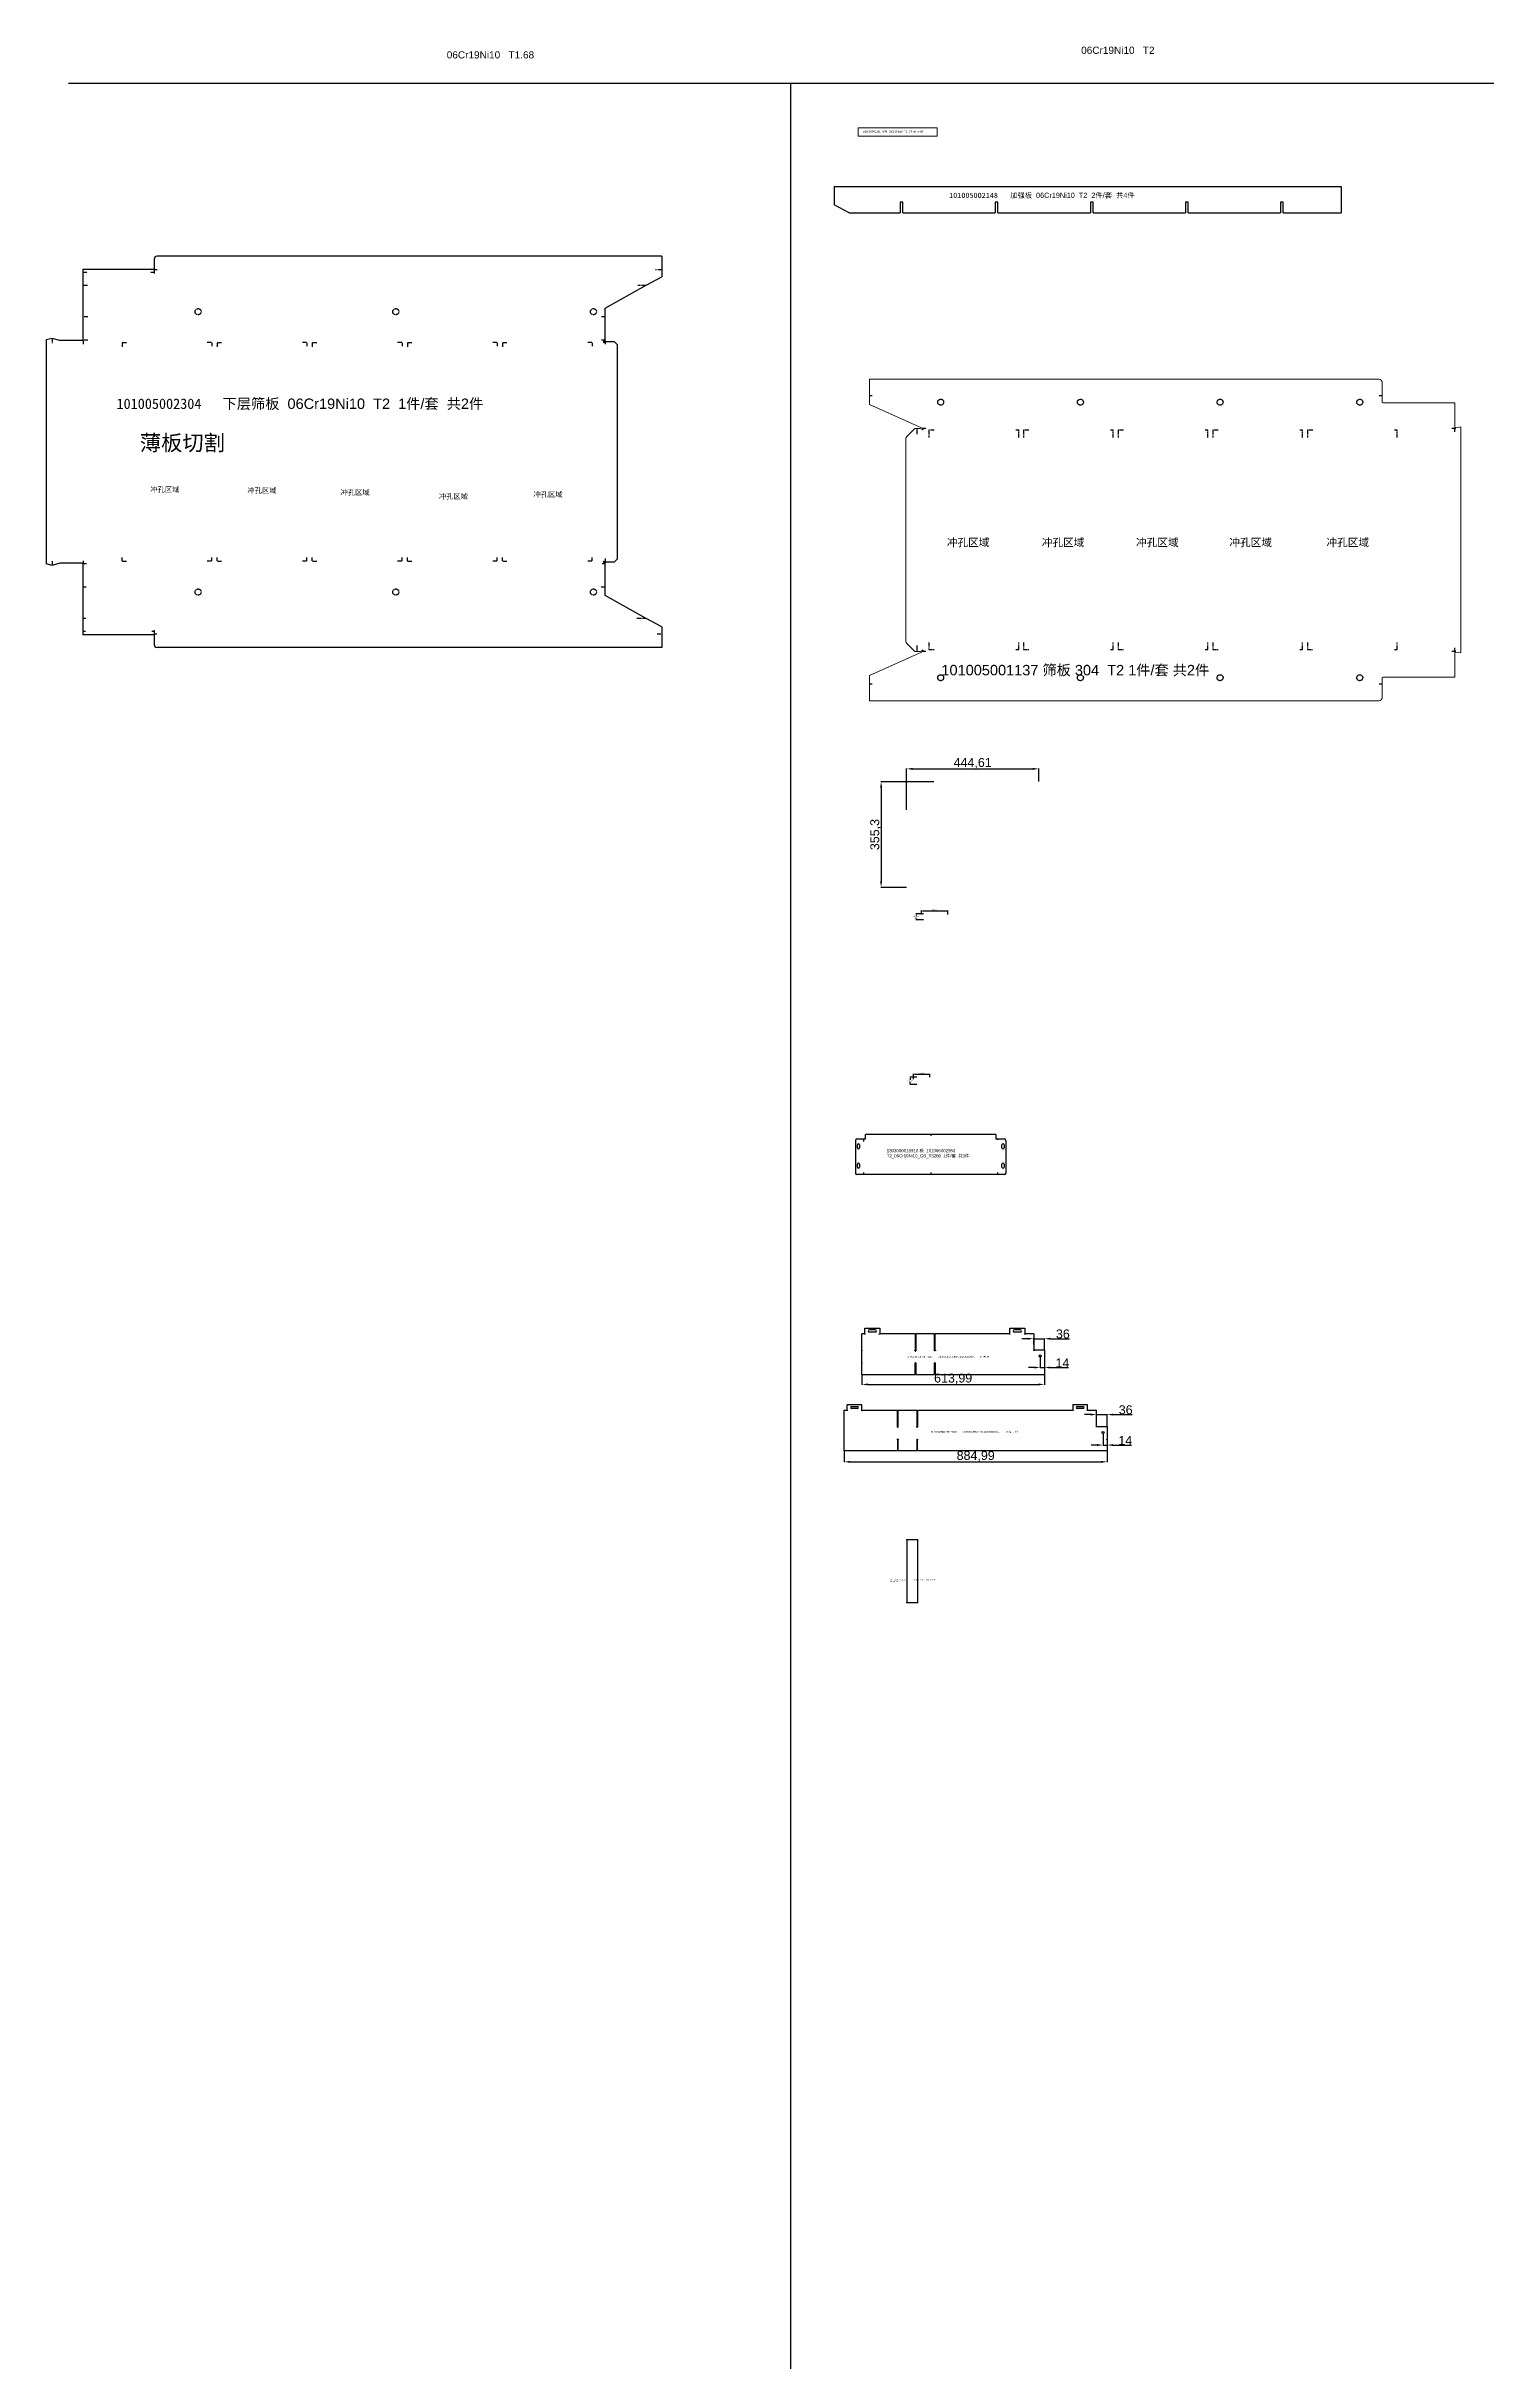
# Model space of a CAD drawing. Header units: millimetres. Extents: x 69569 to 103620, y -8463 to 17679.
# Drawn here: x 69569 to 74415, y 8183 to 15971 of the extents above; entities that cross this region are included whole.
import ezdxf

# ---------------------------------------------------------------- set-up
doc = ezdxf.new("R2010")
doc.units = ezdxf.units.MM
doc.linetypes.add('CENTER', pattern=[10.16, 6.35, -1.27, 1.27, -1.27])
doc.linetypes.add('CENTERX2', pattern=[20.32, 12.7, -2.54, 2.54, -2.54])
doc.styles.get("Standard").update_dxf_attribs({"font": 'arial.ttf'})
doc.dimstyles.new('0000', dxfattribs={"dimtxt": 30, "dimasz": 20, "dimexe": 1.25, "dimexo": 0.625, "dimtad": 1, "dimtxsty": 'Standard', "dimcen": 2.5, "dimazin": 3, "dimtfac": 1, "dimtmove": 0, "dimatfit": 3})
doc.dimstyles.new('ISO-25', dxfattribs={"dimtxt": 2.5, "dimasz": 2.5, "dimexe": 1.25, "dimexo": 0.625, "dimtad": 1, "dimtxsty": 'Standard', "dimcen": 2.5, "dimazin": 3, "dimtfac": 1, "dimtmove": 0, "dimatfit": 3})

# ---------------------------------------------------------------- blocks, each defined once
blk = doc.blocks.new('101005000251')
at = {"color": 7, "linetype": 'Continuous', "lineweight": 15}
blk.add_lwpolyline([(-7473.7, -1923.2), (-7208.7, -1923.2), (-7208.7, -1895.7), (-7473.7, -1895.7)], close=True, dxfattribs=at)
at = {"color": 3, "insert": (-7457.2, -1905), "char_height": 6.3, "attachment_point": 1}
blk.add_mtext_dynamic_manual_height_columns('101005000251  {\\fSimSun|b0|i0|c134|p2;档板}  06Cr19Ni10  T2  2{\\fSimSun|b0|i0|c134|p2;件}/{\\fSimSun|b0|i0|c134|p2;套} {\\fSimSun|b0|i0|c134|p2;共}4{\\fSimSun|b0|i0|c134|p2;件}', width=224.221, gutter_width=12.6, heights=[0], dxfattribs=at)
blk = doc.blocks.new('101005002148')
at = {"color": 7, "linetype": 'Continuous', "lineweight": 25}
for p, q in [((1732.2, -5394.1), (1732.2, -5455.5)), ((1732.2, -5394.1), (3437.2, -5394.1)), ((1962.7, -5446.5), (1953.7, -5446.5)), ((1953.7, -5446.5), (1953.7, -5482.5)), ((1962.7, -5482.5), (1962.7, -5446.5)), ((2282.7, -5446.5), (2273.7, -5446.5)), ((2273.7, -5446.5), (2273.7, -5482.5)), ((2282.7, -5482.5), (2282.7, -5446.5)), ((2602.7, -5446.5), (2593.7, -5446.5)), ((2593.7, -5446.5), (2593.7, -5482.5)), ((2602.7, -5482.5), (2602.7, -5446.5)), ((2922.7, -5446.5), (2913.7, -5446.5)), ((2913.7, -5446.5), (2913.7, -5482.5)), ((2922.7, -5482.5), (2922.7, -5446.5)), ((3242.7, -5446.5), (3233.7, -5446.5)), ((3233.7, -5446.5), (3233.7, -5482.5)), ((3242.7, -5482.5), (3242.7, -5446.5)), ((3437.2, -5394.1), (3437.2, -5482.5)), ((1782.2, -5482.5), (1732.2, -5455.5)), ((1782.2, -5482.5), (1953.7, -5482.5)), ((1962.7, -5482.5), (2273.7, -5482.5)), ((2282.7, -5482.5), (2593.7, -5482.5)), ((2602.7, -5482.5), (2913.7, -5482.5)), ((2922.7, -5482.5), (3233.7, -5482.5)), ((3242.7, -5482.5), (3437.2, -5482.5))]:
    blk.add_line(p, q, dxfattribs=at)
at = {"color": 3, "insert": (2118.5, -5415.2), "char_height": 17.5, "attachment_point": 1}
blk.add_mtext_dynamic_manual_height_columns('{\\fSimSun|b0|i0|c134|p2;101005002148   加强板}  06Cr19Ni10  T2  2{\\fSimSun|b0|i0|c134|p2;件}/{\\fSimSun|b0|i0|c134|p2;套}  {\\fSimSun|b0|i0|c134|p2;共}4{\\fSimSun|b0|i0|c134|p2;件}', width=631.079, gutter_width=17.5, heights=[0], dxfattribs=at)
blk = doc.blocks.new('101005002304')
at = {"color": 7, "linetype": 'Continuous', "lineweight": 25}
for p, q in [((1648.9, -3709), (1648.9, -3949.1)), ((1648.9, -3709), (1888.9, -3709)), ((1888.9, -3676), (1888.9, -3724.3)), ((3596.9, -3666), (1898.9, -3666)), ((3544.4, -3763.8), (3596.9, -3735.3)), ((3596.9, -3666), (3596.9, -3735.3)), ((3406.9, -3840.7), (3542.6, -3764.5)), ((3544.4, -3763.8), (3542.6, -3764.5)), ((3406.9, -3946.1), (3406.9, -3840.7)), ((1545.4, -3942.2), (1526.2, -3947.3)), ((1526.2, -3947.3), (1526.2, -4700.7)), ((1571.3, -3949.1), (1545.4, -3942.2)), ((1648.9, -3949.1), (1571.3, -3949.1)), ((3408.6, -3953), (3436.3, -3953)), ((3446.3, -3963), (3436.3, -3953)), ((3446.3, -3963), (3446.3, -4685)), ((1545.4, -4705.7), (1526.2, -4700.7)), ((1571.3, -4698.9), (1545.4, -4705.7)), ((1648.9, -4698.9), (1571.3, -4698.9)), ((1648.9, -4698.9), (1648.9, -4939)), ((3406.9, -4807.2), (3406.9, -4701.8)), ((3436.3, -4695), (3408.6, -4695)), ((3436.3, -4695), (3446.3, -4685)), ((3542.6, -4883.5), (3406.9, -4807.2)), ((3542.6, -4883.5), (3544.4, -4884.2)), ((3596.9, -4912.7), (3544.4, -4884.2)), ((1888.9, -4939), (1648.9, -4939)), ((1888.9, -4923.7), (1888.9, -4972)), ((3596.9, -4982), (1898.9, -4982)), ((3596.9, -4912.7), (3596.9, -4982))]:
    blk.add_line(p, q, dxfattribs=at)
at = {"color": 6, "linetype": 'CENTERX2'}
for p, q in [((1663, -3721.2), (1648.9, -3721.2)), ((1888.9, -3721.2), (1878.3, -3721.2)), ((1898.7, -3712.2), (1888.9, -3712.2)), ((3596.9, -3712.2), (3575.8, -3712.2)), ((1664.3, -3764.1), (1648.9, -3764.1)), ((3543.5, -3764.1), (3516.1, -3764.1)), ((1666.1, -3869.6), (1648.9, -3869.6)), ((3406.9, -3869.6), (3392.6, -3869.6)), ((1545.4, -3942.2), (1545.4, -3958)), ((1665.8, -3948.8), (1648.9, -3948.8)), ((1650.7, -3950), (1650.7, -3961.8)), ((3406.1, -3948.8), (3394.4, -3948.8)), ((3407.1, -3961.9), (3407.1, -3953)), ((1545.4, -4691.5), (1545.4, -4705.7)), ((1648.9, -4699.1), (1662.1, -4699.1)), ((1650.7, -4690.1), (1650.7, -4698)), ((3396.3, -4699.1), (3406.1, -4699.1)), ((3407.1, -4694.8), (3407.1, -4682.5)), ((1648.9, -4778.4), (1660.8, -4778.4)), ((3393.4, -4778.4), (3406.9, -4778.4)), ((1648.9, -4883.8), (1659.2, -4883.8)), ((3513.3, -4883.8), (3543.5, -4883.8)), ((1648.9, -4926.8), (1658.5, -4926.8)), ((1881.4, -4926.8), (1888.9, -4926.8)), ((1888.9, -4935.8), (1898.6, -4935.8)), ((3581.3, -4935.8), (3596.9, -4935.8))]:
    blk.add_line(p, q, dxfattribs=at)
at = {"color": 1}
for p, q in [((1648.9, -3949.1), (1650.7, -3950)), ((1650.7, -3950), (1652.6, -3950.8)), ((1648.9, -4698.9), (1650.7, -4698)), ((1650.7, -4698), (1652.6, -4697.1))]:
    blk.add_line(p, q, dxfattribs=at)
at = {"color": 6}
for p, q in [((1780.9, -3957), (1780.9, -3970.3)), ((1781.9, -3956), (1795.9, -3956)), ((2081.9, -3956), (2067.9, -3956)), ((2082.9, -3957), (2082.9, -3969)), ((2100.9, -3957), (2100.9, -3970.3)), ((2101.9, -3956), (2115.9, -3956)), ((2401.9, -3956), (2387.9, -3956)), ((2402.9, -3957), (2402.9, -3969)), ((2420.9, -3957), (2420.9, -3970.3)), ((2421.9, -3956), (2435.9, -3956)), ((2721.9, -3956), (2707.9, -3956)), ((2722.9, -3957), (2722.9, -3969)), ((2740.9, -3957), (2740.9, -3970.3)), ((2741.9, -3956), (2755.9, -3956)), ((3041.9, -3956), (3027.9, -3956)), ((3042.9, -3957), (3042.9, -3969)), ((3060.9, -3957), (3060.9, -3970.3)), ((3061.9, -3956), (3075.9, -3956)), ((3361.9, -3956), (3347.9, -3956)), ((3362.9, -3957), (3362.9, -3969)), ((1780.9, -4691), (1780.9, -4679)), ((1781.9, -4692), (1795.9, -4692)), ((2081.9, -4692), (2067.9, -4692)), ((2082.9, -4691), (2082.9, -4679)), ((2100.9, -4691), (2100.9, -4679)), ((2101.9, -4692), (2115.9, -4692)), ((2401.9, -4692), (2387.9, -4692)), ((2402.9, -4691), (2402.9, -4679)), ((2420.9, -4691), (2420.9, -4679)), ((2421.9, -4692), (2435.9, -4692)), ((2721.9, -4692), (2707.9, -4692)), ((2722.9, -4691), (2722.9, -4679)), ((2740.9, -4691), (2740.9, -4679)), ((2741.9, -4692), (2755.9, -4692)), ((3041.9, -4692), (3027.9, -4692)), ((3042.9, -4691), (3042.9, -4679)), ((3060.9, -4691), (3060.9, -4679)), ((3061.9, -4692), (3075.9, -4692)), ((3361.9, -4692), (3347.9, -4692)), ((3362.9, -4691), (3362.9, -4679))]:
    blk.add_line(p, q, dxfattribs=at)
for p, q in [((3404.6, -3950.3), (3401.5, -3952)), ((3405.9, -3953.7), (3403.6, -3955.4)), ((3404.6, -4697.7), (3401.5, -4695.9)), ((3405.9, -4694.2), (3403.6, -4692.6))]:
    blk.add_line(p, q)
at = {"color": 7, "linetype": 'Continuous', "lineweight": 25}
for centre, start, end in [((1898.9, -3676), 90, 180), ((1898.9, -4972), 180, 270)]:
    blk.add_arc(centre, 10, start, end, dxfattribs=at)
for centre, radius, start, end in [((3402.4, -3953.8), 2, 115.50943, 308.48035), ((3408.6, -3958), 5, 90, 121.42223), ((3402.4, -4694.1), 2, 51.51965, 244.49057), ((3408.6, -4690), 5, 238.57777, 270)]:
    blk.add_arc(centre, radius, start, end)
at = {"lineweight": 25}
for centre, start, end in [((3401.9, -3946.1), 303.10148, 0), ((3401.9, -4701.8), 0, 56.89852)]:
    blk.add_arc(centre, 5, start, end, dxfattribs=at)
at = {"color": 6, "linetype": 'CENTERX2'}
for centre in [(2036.9, -3852.5), (2701.9, -3852.5), (3366.9, -3852.5), (2036.9, -4795.5), (2701.9, -4795.5), (3366.9, -4795.5)]:
    blk.add_ellipse(centre, major_axis=(0, 10.4), ratio=0.96593, dxfattribs=at)
at = {"color": 3, "insert": (1762.4, -4144.6), "char_height": 35, "attachment_point": 1}
blk.add_mtext_dynamic_manual_height_columns('{\\fSimSun|b0|i0|c134|p2;101005002304   下层筛板}  06Cr19Ni10  T2  1{\\fSimSun|b0|i0|c134|p2;件}/{\\fSimSun|b0|i0|c134|p2;套}  {\\fSimSun|b0|i0|c134|p2;共}2{\\fSimSun|b0|i0|c134|p2;件}', width=1281.206, gutter_width=17.5, heights=[0], dxfattribs=at)
at = {"color": 2, "insert": (1840.7, -4267.3), "char_height": 52.5, "attachment_point": 1}
blk.add_mtext_dynamic_manual_height_columns('{\\fSimSun|b0|i0|c134|p2;薄板切割}', width=858.899, gutter_width=17.5, heights=[0], dxfattribs=at)
at = {"color": 6, "char_height": 17.5, "attachment_point": 1}
for insert in [(1875.9, -4441.6), (2202.6, -4444.9), (2516.1, -4451.5), (2846.6, -4464.9), (3165, -4458.2)]:
    blk.add_mtext_dynamic_manual_height_columns('{\\fSimSun|b0|i0|c134|p2;冲孔区域}', width=1188.409, gutter_width=17.5, heights=[0], dxfattribs=dict(at, insert=insert))
blk = doc.blocks.new('*D60')
at = {"color": 0, "lineweight": -2}
for p, q in [((72463.5, 13402.5), (72463.5, 13542)), ((72483.5, 13540.8), (72888.1, 13540.8)), ((72908.1, 13498), (72908.1, 13542))]:
    blk.add_line(p, q, dxfattribs=at)
at = {"color": 0}
for points in [[(72483.5, 13544.1), (72483.5, 13537.4), (72463.5, 13540.8)], [(72888.1, 13544.1), (72888.1, 13537.4), (72908.1, 13540.8)]]:
    blk.add_solid(points, dxfattribs=at)
at = {"layer": 'Defpoints', "color": 0}
for p in [(72908.1, 13540.8), (72908.1, 13497.4), (72463.5, 13401.9)]:
    blk.add_point(p, dxfattribs=at)
at = {"color": 0, "insert": (72685.8, 13559.4), "char_height": 30, "attachment_point": 5}
blk.add_mtext('444,61', dxfattribs=at)
blk = doc.blocks.new('*D61')
at = {"color": 0, "lineweight": -2}
for p, q in [((72554.7, 13497.4), (72376.6, 13497.4)), ((72377.8, 13477.4), (72377.8, 13162.1)), ((72462.9, 13142.1), (72376.6, 13142.1))]:
    blk.add_line(p, q, dxfattribs=at)
at = {"color": 0}
for points in [[(72374.5, 13477.4), (72381.1, 13477.4), (72377.8, 13497.4)], [(72374.5, 13162.1), (72381.1, 13162.1), (72377.8, 13142.1)]]:
    blk.add_solid(points, dxfattribs=at)
at = {"layer": 'Defpoints', "color": 0}
for p in [(72555.3, 13497.4), (72377.8, 13142.1), (72463.5, 13142.1)]:
    blk.add_point(p, dxfattribs=at)
at = {"color": 0, "insert": (72359.2, 13319.7), "char_height": 30, "attachment_point": 5, "rotation": 90}
blk.add_mtext('355,3', dxfattribs=at)
blk = doc.blocks.new('*D63')
at = {"color": 0, "lineweight": -2}
for p, q in [((72487, 12496.8), (72487, 12514.6)), ((72490.3, 12513.6), (72538.7, 12513.6)), ((72542, 12503.5), (72542, 12514.6))]:
    blk.add_line(p, q, dxfattribs=at)
at = {"color": 0}
for points in [[(72490.3, 12514.1), (72490.3, 12513), (72487, 12513.6)], [(72538.7, 12514.1), (72538.7, 12513), (72542, 12513.6)]]:
    blk.add_solid(points, dxfattribs=at)
at = {"layer": 'Defpoints', "color": 0}
for p in [(72487, 12496.8), (72542, 12513.6), (72542, 12503.5)]:
    blk.add_point(p, dxfattribs=at)
at = {"color": 0, "insert": (72514.5, 12517.2), "char_height": 3.5, "attachment_point": 5}
blk.add_mtext('55,0000', dxfattribs=at)
blk = doc.blocks.new('*D64')
at = {"color": 0, "lineweight": -2}
for p, q in [((72497.9, 12503.5), (72474.9, 12503.5)), ((72497.9, 12478.5), (72474.9, 12478.5)), ((72475.9, 12500.2), (72475.9, 12494.6)), ((72475.9, 12481.8), (72475.9, 12487.4))]:
    blk.add_line(p, q, dxfattribs=at)
at = {"color": 0}
for points in [[(72475.3, 12500.2), (72476.4, 12500.2), (72475.9, 12503.5)], [(72475.3, 12481.8), (72476.4, 12481.8), (72475.9, 12478.5)]]:
    blk.add_solid(points, dxfattribs=at)
at = {"layer": 'Defpoints', "color": 0}
for p in [(72475.9, 12478.5), (72497.9, 12503.5), (72497.9, 12478.5)]:
    blk.add_point(p, dxfattribs=at)
at = {"color": 0, "insert": (72475.9, 12491), "char_height": 3.5, "attachment_point": 5}
blk.add_mtext('25,0000', dxfattribs=at)
blk = doc.blocks.new('*D66')
at = {"color": 0, "lineweight": -2}
for p, q in [((72513.2, 13050.3), (72513.2, 13063.8)), ((72516.5, 13062.8), (72599.1, 13062.8)), ((72602.4, 13050.3), (72602.4, 13063.8))]:
    blk.add_line(p, q, dxfattribs=at)
at = {"color": 0}
for points in [[(72516.5, 13063.3), (72516.5, 13062.2), (72513.2, 13062.8)], [(72599.1, 13063.3), (72599.1, 13062.2), (72602.4, 13062.8)]]:
    blk.add_solid(points, dxfattribs=at)
at = {"layer": 'Defpoints', "color": 0}
for p in [(72513.2, 13050.3), (72602.4, 13062.8), (72602.4, 13050.3)]:
    blk.add_point(p, dxfattribs=at)
at = {"color": 0, "insert": (72557.8, 13066.4), "char_height": 3.5, "attachment_point": 5}
blk.add_mtext('89,2159', dxfattribs=at)
blk = doc.blocks.new('*D67')
at = {"color": 0, "lineweight": -2}
for p, q in [((72520.5, 13053.3), (72494.9, 13053.3)), ((72520.5, 13033.3), (72494.9, 13033.3)), ((72495.9, 13050), (72495.9, 13046.9)), ((72495.9, 13036.6), (72495.9, 13039.6))]:
    blk.add_line(p, q, dxfattribs=at)
at = {"color": 0}
for points in [[(72495.4, 13050), (72496.5, 13050), (72495.9, 13053.3)], [(72495.4, 13036.6), (72496.5, 13036.6), (72495.9, 13033.3)]]:
    blk.add_solid(points, dxfattribs=at)
at = {"layer": 'Defpoints', "color": 0}
for p in [(72495.9, 13033.3), (72520.5, 13053.3), (72520.5, 13033.3)]:
    blk.add_point(p, dxfattribs=at)
at = {"color": 0, "insert": (72495.9, 13043.3), "char_height": 3.5, "attachment_point": 5}
blk.add_mtext('20,0000', dxfattribs=at)
blk = doc.blocks.new('1303000018910 板 101006002953')
at = {"color": 7, "linetype": 'Continuous'}
for p, q in [((72243.9, 11022.5), (72243.9, 10912.5)), ((72248.9, 11027.5), (72278.2, 11027.5)), ((72250.4, 10997.5), (72250.4, 11007.5)), ((72257.4, 11007.5), (72257.4, 10997.5)), ((72278.2, 11027.5), (72278.2, 11042.5)), ((72716.2, 11042.5), (72278.2, 11042.5)), ((72716.2, 11042.5), (72716.2, 11027.5)), ((72716.2, 11027.5), (72745.5, 11027.5)), ((72737, 10997.5), (72737, 11007.5)), ((72744, 11007.5), (72744, 10997.5)), ((72750.5, 11022.5), (72750.5, 10912.5)), ((72745.5, 10907.5), (72248.9, 10907.5)), ((72250.4, 10932.5), (72250.4, 10942.5)), ((72257.4, 10942.5), (72257.4, 10932.5)), ((72737, 10932.5), (72737, 10942.5)), ((72744, 10942.5), (72744, 10932.5))]:
    blk.add_line(p, q, dxfattribs=at)
at = {"color": 6, "linetype": 'CENTER'}
for p, q in [((72272.1, 11018.5), (72272.1, 11027.5)), ((72497.2, 11042.5), (72497.2, 11037.9)), ((72722.3, 11027.5), (72722.3, 11024.2)), ((72272.1, 10907.5), (72272.1, 10913.8)), ((72497.2, 10913.8), (72497.2, 10907.5)), ((72722.3, 10913.8), (72722.3, 10907.5))]:
    blk.add_line(p, q, dxfattribs=at)
at = {"color": 7, "linetype": 'Continuous'}
for centre, radius, start, end in [((72248.9, 11022.5), 5, 90, 180), ((72253.9, 11007.5), 3.5, 0, 180), ((72253.9, 10997.5), 3.5, 180, 0), ((72740.5, 11007.5), 3.5, 0, 180), ((72740.5, 10997.5), 3.5, 180, 0), ((72745.5, 11022.5), 5, 0, 90), ((72248.9, 10912.5), 5, 180, 270), ((72253.9, 10942.5), 3.5, 0, 180), ((72253.9, 10932.5), 3.5, 180, 0), ((72740.5, 10942.5), 3.5, 0, 180), ((72740.5, 10932.5), 3.5, 180, 0), ((72745.5, 10912.5), 5, 270, 0)]:
    blk.add_arc(centre, radius, start, end, dxfattribs=at)
at = {"color": 3, "insert": (72349.3, 10993.1), "char_height": 10.5, "attachment_point": 1}
blk.add_mtext_dynamic_manual_height_columns('1303000018910 {\\fSimSun|b0|i0|c134|p54;板 }101006002953 T2_06Cr19Ni10_GB_T3280  1{\\fSimSun|b0|i0|c134|p54;件}/{\\fSimSun|b0|i0|c134|p54;套}  {\\fSimSun|b0|i0|c134|p54;共}3{\\fSimSun|b0|i0|c134|p54;件}', width=288.095, gutter_width=52.5, heights=[0], dxfattribs=at)
blk = doc.blocks.new('弯板1 101006002989-1')
at = {"color": 7, "linetype": 'Continuous'}
blk.add_line((72239.3, 10104.4), (72239.3, 10240.6), dxfattribs=at)
at = {"color": 7, "linetype": 'Continuous', "lineweight": 25}
for p, q in [((72249.1, 10240.6), (72239.3, 10240.6)), ((72249.1, 10238.9), (72249.1, 10240.6)), ((72249.1, 10238.9), (72249.3, 10238.9)), ((72249.3, 10238.9), (72249.3, 10259.4)), ((72249.3, 10259.4), (72299.3, 10259.4)), ((72284.3, 10253.9), (72264.3, 10253.9)), ((72264.3, 10246.9), (72284.3, 10246.9)), ((72299.3, 10259.4), (72299.3, 10238.9)), ((72299.3, 10238.9), (72299.5, 10238.9)), ((72299.5, 10240.6), (72299.5, 10238.9)), ((72418.4, 10240.6), (72299.5, 10240.6)), ((72418.4, 10240.6), (72418.4, 10184.1)), ((72420.6, 10240.6), (72420.6, 10184.1)), ((72483.9, 10240.6), (72420.6, 10240.6)), ((72483.9, 10184.1), (72483.9, 10240.6)), ((72486.1, 10184.1), (72486.1, 10240.6)), ((72737, 10240.6), (72486.1, 10240.6)), ((72737, 10238.9), (72737, 10240.6)), ((72737, 10238.9), (72737.2, 10238.9)), ((72737.2, 10238.9), (72737.2, 10259.4)), ((72737.2, 10259.4), (72787.2, 10259.4)), ((72772.2, 10253.9), (72752.2, 10253.9)), ((72752.2, 10246.9), (72772.2, 10246.9)), ((72787.2, 10259.4), (72787.2, 10238.9)), ((72787.2, 10238.9), (72787.4, 10238.9)), ((72787.4, 10240.6), (72787.4, 10238.9)), ((72817.2, 10240.6), (72787.4, 10240.6)), ((72817.2, 10240.6), (72817.2, 10184.1)), ((72420.6, 10184.1), (72418.4, 10184.1)), ((72418.4, 10140.7), (72420.6, 10140.7)), ((72418.4, 10104.4), (72418.4, 10140.7)), ((72420.6, 10140.7), (72420.6, 10104.4)), ((72486.1, 10184.1), (72483.9, 10184.1)), ((72483.9, 10140.7), (72486.1, 10140.7)), ((72483.9, 10104.4), (72483.9, 10140.7)), ((72486.1, 10140.7), (72486.1, 10104.4)), ((72817.3, 10184.1), (72817.2, 10184.1)), ((72817.3, 10186.1), (72817.3, 10184.1)), ((72853.2, 10186.1), (72817.3, 10186.1)), ((72853.2, 10186.1), (72853.2, 10104.4)), ((72239.3, 10104.4), (72418.4, 10104.4)), ((72420.6, 10104.4), (72483.9, 10104.4)), ((72486.1, 10104.4), (72853.2, 10104.4))]:
    blk.add_line(p, q, dxfattribs=at)
at = {"color": 6, "linetype": 'Continuous', "lineweight": 0}
for p, q in [((72249.3, 10240), (72250.8, 10240)), ((72295.6, 10240), (72299.3, 10240)), ((72737.2, 10240), (72738.6, 10240)), ((72785.6, 10240), (72787.2, 10240)), ((72239.3, 10185.1), (72241.3, 10185.1)), ((72241.3, 10142.6), (72239.3, 10142.6)), ((72415.5, 10185.1), (72418.4, 10185.1)), ((72418.4, 10142.6), (72416.2, 10142.6)), ((72419.5, 10180.2), (72419.5, 10184.1)), ((72419.5, 10140.7), (72419.5, 10145.7)), ((72420.6, 10185.1), (72422.6, 10185.1)), ((72422.6, 10142.6), (72420.6, 10142.6)), ((72483.9, 10142.6), (72482.2, 10142.6)), ((72482.3, 10185.1), (72483.9, 10185.1)), ((72485, 10182.4), (72485, 10184.1)), ((72485, 10140.7), (72485, 10144.9)), ((72486.1, 10185.1), (72489.2, 10185.1)), ((72487.8, 10142.6), (72486.1, 10142.6)), ((72815.9, 10185.1), (72817.2, 10185.1)), ((72853.2, 10142.6), (72851.9, 10142.6))]:
    blk.add_line(p, q, dxfattribs=at)
at = {"color": 1}
for p, q in [((72418.4, 10140.7), (72418.4, 10142.6)), ((72420.6, 10140.7), (72420.6, 10142.6)), ((72483.9, 10140.7), (72483.9, 10142.6)), ((72486.1, 10140.7), (72486.1, 10142.6))]:
    blk.add_line(p, q, dxfattribs=at)
at = {"color": 7, "linetype": 'Continuous', "lineweight": 25}
blk.add_circle((72839.2, 10166.1), 3.5, dxfattribs=at)
for centre, start, end in [((72264.3, 10250.4), 90, 270), ((72284.3, 10250.4), 270, 90), ((72752.2, 10250.4), 90, 270), ((72772.2, 10250.4), 270, 90)]:
    blk.add_arc(centre, 3.5, start, end, dxfattribs=at)
at = {"color": 2, "insert": (72389, 10165.6), "char_height": 5, "attachment_point": 1}
blk.add_mtext_dynamic_manual_height_columns('T2_06Cr19Ni10_GB_T3280_____1303000019875 {\\fSimSun|b0|i0|c134|p2;弯板}1 101006002989-1        1{\\fSimSun|b0|i0|c134|p2;件}/{\\fSimSun|b0|i0|c134|p2;套}  3{\\fSimSun|b0|i0|c134|p2;件} ', width=491.623, gutter_width=25, heights=[0], dxfattribs=at)
blk = doc.blocks.new('弯板1 101006002991-1')
at = {"color": 7, "linetype": 'Continuous'}
blk.add_line((71866.3, 8232.5), (71866.3, 8368.7), dxfattribs=at)
at = {"color": 7, "linetype": 'Continuous', "lineweight": 25}
for p, q in [((71866.3, 8368.7), (71876.1, 8368.7)), ((71876.1, 8368.7), (71876.1, 8367)), ((71876.3, 8367), (71876.1, 8367)), ((71876.3, 8367), (71876.3, 8387.5)), ((71926.3, 8387.5), (71876.3, 8387.5)), ((71891.3, 8382), (71911.3, 8382)), ((71911.3, 8375), (71891.3, 8375)), ((71926.3, 8367), (71926.3, 8387.5)), ((71926.5, 8367), (71926.3, 8367)), ((71926.5, 8367), (71926.5, 8368.7)), ((71926.5, 8368.7), (72045.5, 8368.7)), ((72045.5, 8312.2), (72045.5, 8368.7)), ((72047.7, 8312.2), (72047.7, 8368.7)), ((72047.7, 8368.7), (72111, 8368.7)), ((72111, 8368.7), (72111, 8312.2)), ((72113.2, 8368.7), (72113.2, 8312.2)), ((72113.2, 8368.7), (72635.1, 8368.7)), ((72635.1, 8368.7), (72635.1, 8367)), ((72635.3, 8367), (72635.1, 8367)), ((72635.3, 8387.5), (72635.3, 8367)), ((72685.3, 8387.5), (72635.3, 8387.5)), ((72650.3, 8382), (72670.3, 8382)), ((72670.3, 8375), (72650.3, 8375)), ((72685.3, 8367), (72685.3, 8387.5)), ((72685.5, 8367), (72685.3, 8367)), ((72685.5, 8367), (72685.5, 8368.7)), ((72685.5, 8368.7), (72715.3, 8368.7)), ((72715.3, 8312.2), (72715.3, 8368.7)), ((72045.5, 8312.2), (72047.7, 8312.2)), ((72045.5, 8268.8), (72045.5, 8232.5)), ((72047.7, 8268.8), (72045.5, 8268.8)), ((72047.7, 8232.5), (72047.7, 8268.8)), ((72111, 8312.2), (72113.2, 8312.2)), ((72113.2, 8268.8), (72111, 8268.8)), ((72111, 8268.8), (72111, 8232.5)), ((72113.2, 8232.5), (72113.2, 8268.8)), ((72715.3, 8312.2), (72715.5, 8312.2)), ((72715.5, 8312.2), (72715.5, 8314.2)), ((72715.5, 8314.2), (72751.3, 8314.2)), ((72751.3, 8314.2), (72751.3, 8232.5)), ((72045.5, 8232.5), (71866.3, 8232.5)), ((72111, 8232.5), (72047.7, 8232.5)), ((72751.3, 8232.5), (72113.2, 8232.5))]:
    blk.add_line(p, q, dxfattribs=at)
at = {"color": 6, "linetype": 'Continuous', "lineweight": 0}
for p, q in [((71877.7, 8368.1), (71876.3, 8368.1)), ((71926.3, 8368.1), (71924.4, 8368.1)), ((72637.4, 8368.1), (72635.3, 8368.1)), ((72685.3, 8368.1), (72683.1, 8368.1)), ((71868, 8313.2), (71866.3, 8313.2)), ((71866.3, 8270.7), (71868, 8270.7)), ((72043.2, 8270.7), (72045.5, 8270.7)), ((72045.5, 8313.2), (72043.5, 8313.2)), ((72046.6, 8310), (72046.6, 8312.2)), ((72046.6, 8268.8), (72046.6, 8274.2)), ((72049.3, 8313.2), (72047.7, 8313.2)), ((72047.7, 8270.7), (72049.8, 8270.7)), ((72111, 8313.2), (72109.1, 8313.2)), ((72109.2, 8270.7), (72111, 8270.7)), ((72112.1, 8310), (72112.1, 8312.2)), ((72112.1, 8268.8), (72112.1, 8273.2)), ((72115.1, 8313.2), (72113.2, 8313.2)), ((72113.2, 8270.7), (72114.9, 8270.7)), ((72715.3, 8313.2), (72713.5, 8313.2)), ((72748.1, 8270.7), (72751.3, 8270.7))]:
    blk.add_line(p, q, dxfattribs=at)
at = {"color": 1}
for p, q in [((72045.5, 8270.7), (72045.5, 8268.8)), ((72047.7, 8270.7), (72047.7, 8268.8)), ((72111, 8270.7), (72111, 8268.8)), ((72113.2, 8270.7), (72113.2, 8268.8))]:
    blk.add_line(p, q, dxfattribs=at)
at = {"color": 7, "linetype": 'Continuous', "lineweight": 25}
blk.add_circle((72737.3, 8293.8), 3.5, dxfattribs=at)
for centre, start, end in [((71891.3, 8378.5), 90, 270), ((71911.3, 8378.5), 270, 90), ((72650.3, 8378.5), 90, 270), ((72670.3, 8378.5), 270, 90)]:
    blk.add_arc(centre, 3.5, start, end, dxfattribs=at)
at = {"color": 2, "insert": (72157.8, 8298.9), "char_height": 5, "attachment_point": 1}
blk.add_mtext_dynamic_manual_height_columns('T2_06Cr19Ni10_GB_T3280_____1303000019883 {\\fSimSun|b0|i0|c134|p2;弯板}1 101006002991-1          1{\\fSimSun|b0|i0|c134|p2;件}/{\\fSimSun|b0|i0|c134|p2;套}   {\\fSimSun|b0|i0|c134|p2;共}3{\\fSimSun|b0|i0|c134|p2;件}', width=491.623, gutter_width=25, heights=[0], dxfattribs=at)
blk = doc.blocks.new('板 101006003026')
at = {"color": 7, "linetype": 'Continuous'}
for p, q in [((-41.7, 140.7), (-41.7, -69.3)), ((-6.7, 140.7), (-41.7, 140.7)), ((-6.7, 140.7), (-6.7, -69.3)), ((-41.7, -69.3), (-6.7, -69.3))]:
    blk.add_line(p, q, dxfattribs=at)
for p in [(-41.7, 140.7), (-6.7, 140.7), (-41.7, -69.3), (-6.7, -69.3)]:
    blk.add_point(p, dxfattribs=at)
at = {"insert": (-98.4, 8.2), "char_height": 3.5, "width": 184.284, "attachment_point": 1}
blk.add_mtext('{\\C3;T2_06Cr19Ni10_GB_T3280_.____1303000020730 \\fSimSun|b0|i0|c134|p2;板 \\Ftxt|c134;101006003026\\P1\\fSimSun|b0|i0|c134|p2;件\\Ftxt|c134;/\\fSimSun|b0|i0|c134|p2;套\\Ftxt|c134; \\fSimSun|b0|i0|c134|p2;共\\Ftxt|c134;3\\fSimSun|b0|i0|c134|p2;件}', dxfattribs=at)
blk = doc.blocks.new('101005001137')
at = {"color": 7, "linetype": 'Continuous', "lineweight": 15}
for p, q in [((-8030.4, 655.1), (-8030.4, 739.8)), ((-8030.4, 739.8), (-6315.4, 739.8)), ((-6305.4, 729.8), (-6305.4, 662.8)), ((-8030.4, 655.1), (-7855.2, 576.2)), ((-6060.5, 660.8), (-6303.4, 660.8)), ((-6060.5, 576.2), (-6060.5, 660.8)), ((-7877.2, 574), (-7904.3, 547)), ((-7861.1, 574), (-7877.2, 574)), ((-7861.1, 574), (-7875.2, 574)), ((-7852.1, 570), (-7859.8, 573.7)), ((-7850.4, 573.6), (-7855.2, 576.2)), ((-6060.4, 576.2), (-6060.5, 576.2)), ((-6060.4, 572.3), (-6060.4, 576.2)), ((-6058.1, 572.3), (-6060.4, 572.3)), ((-6058.1, 576.3), (-6040.1, 579.2)), ((-6058.1, 572.3), (-6058.1, 576.3)), ((-6040.1, -181.1), (-6040.1, 579.2)), ((-7907.2, -141.8), (-7907.2, 539.9)), ((-7904.3, -148.9), (-7877.2, -176)), ((-8030.4, -257), (-7855.2, -178.1)), ((-7877.2, -176), (-7861.1, -176)), ((-7875.2, -176), (-7861.1, -176)), ((-7852.1, -171.9), (-7859.8, -175.7)), ((-7850.4, -175.5), (-7855.2, -178.1)), ((-6060.4, -178.1), (-6060.5, -178.1)), ((-6060.5, -262.7), (-6060.5, -178.1)), ((-6058.1, -174.3), (-6060.4, -174.3)), ((-6060.4, -174.3), (-6060.4, -178.1)), ((-6058.1, -174.3), (-6058.1, -178.3)), ((-6040.1, -181.1), (-6058.1, -178.3)), ((-8030.4, -341.8), (-8030.4, -257)), ((-6305.4, -264.7), (-6305.4, -331.8)), ((-6060.5, -262.7), (-6303.4, -262.7)), ((-6315.4, -341.8), (-8030.4, -341.8))]:
    blk.add_line(p, q, dxfattribs=at)
at = {"color": 6, "linetype": 'CENTERX2'}
for p, q in [((-8020.4, 683.3), (-8030.4, 683.3)), ((-6305.4, 683.3), (-6315.4, 683.3)), ((-7839.9, 574.3), (-7851.6, 574.3)), ((-7830.4, 568), (-7830.4, 544)), ((-7812.5, 568), (-7830.4, 568)), ((-7528, 568), (-7537.5, 568)), ((-7528, 544), (-7528, 568)), ((-7512, 568), (-7512, 544)), ((-7494.1, 568), (-7512, 568)), ((-7209.6, 568), (-7219.1, 568)), ((-7209.6, 544), (-7209.6, 568)), ((-7193.6, 568), (-7193.6, 544)), ((-7175.7, 568), (-7193.6, 568)), ((-6891.2, 568), (-6900.7, 568)), ((-6891.2, 544), (-6891.2, 568)), ((-6875.2, 568), (-6875.2, 544)), ((-6857.3, 568), (-6875.2, 568)), ((-6572.8, 568), (-6582.3, 568)), ((-6572.8, 544), (-6572.8, 568)), ((-6556.8, 568), (-6556.8, 544)), ((-6538.9, 568), (-6556.8, 568)), ((-6254.4, 568), (-6263.9, 568)), ((-6254.4, 544), (-6254.4, 568)), ((-6060.4, 574.3), (-6070.4, 574.3)), ((-6060.3, 562.3), (-6060.3, 572.3)), ((-7830.4, -145.5), (-7830.4, -170)), ((-7528, -170), (-7528, -146)), ((-7512, -145.5), (-7512, -170)), ((-7209.6, -170), (-7209.6, -146)), ((-7193.6, -145.5), (-7193.6, -170)), ((-6891.2, -170), (-6891.2, -146)), ((-6875.2, -145.5), (-6875.2, -170)), ((-6572.8, -170), (-6572.8, -146)), ((-6556.8, -145.5), (-6556.8, -170)), ((-6254.4, -170), (-6254.4, -146)), ((-7840.3, -176.2), (-7851.6, -176.2)), ((-7830.4, -170), (-7812.5, -170)), ((-7537.5, -170), (-7528, -170)), ((-7512, -170), (-7494.1, -170)), ((-7219.1, -170), (-7209.6, -170)), ((-7193.6, -170), (-7175.7, -170)), ((-6900.7, -170), (-6891.2, -170)), ((-6875.2, -170), (-6857.3, -170)), ((-6582.3, -170), (-6572.8, -170)), ((-6556.8, -170), (-6538.9, -170)), ((-6263.9, -170), (-6254.4, -170)), ((-6060.4, -176.2), (-6070.4, -176.2)), ((-6060.3, -174.3), (-6060.3, -164.3)), ((-8030.4, -285.2), (-8020.4, -285.2)), ((-6315.4, -285.2), (-6305.4, -285.2))]:
    blk.add_line(p, q, dxfattribs=at)
at = {"color": 6, "linetype": 'CENTER'}
for p, q in [((-7870.8, 574), (-7870.8, 554)), ((-7870.8, -156), (-7870.8, -176))]:
    blk.add_line(p, q, dxfattribs=at)
at = {"color": 7, "linetype": 'Continuous', "lineweight": 15}
for centre, radius, start, end in [((-6315.4, 729.8), 10, 0, 90), ((-6303.4, 662.8), 2, 180, 270), ((-7897.2, 539.9), 10, 135, 180), ((-7861.1, 571), 3, 64.08848, 90), ((-7897.2, -141.8), 10, 180, 225), ((-7861.1, -173), 3, 270, 295.91152), ((-6303.4, -264.7), 2, 90, 180), ((-6315.4, -331.8), 10, 270, 0)]:
    blk.add_arc(centre, radius, start, end, dxfattribs=at)
for centre, start, end in [((-7851, 571.7), 238.31727, 70.48697), ((-7851, -173.6), 289.51303, 121.68273)]:
    blk.add_arc(centre, 2, start, end)
at = {"color": 6, "linetype": 'CENTER'}
for centre in [(-7790.4, 662.5), (-7320.4, 662.5), (-6850.4, 662.5), (-6380.4, 662.5), (-7790.4, -264.4), (-7320.4, -264.4), (-6850.4, -264.4), (-6380.4, -264.4)]:
    blk.add_ellipse(centre, major_axis=(0, 10.1), ratio=0.987691, dxfattribs=at)
at = {"color": 3, "attachment_point": 1}
for s, width, insert, char_height in [('{\\fSimSun|b0|i0|c134|p2;冲孔区域}', 196.978, (-7769.7, 203.7), 26.25), ('{\\fSimSun|b0|i0|c134|p2;冲孔区域}', 196.978, (-7450.3, 203.7), 26.25), ('{\\fSimSun|b0|i0|c134|p2;冲孔区域}', 196.978, (-7133.2, 203.7), 26.25), ('{\\fSimSun|b0|i0|c134|p2;冲孔区域}', 196.978, (-6819.2, 203.7), 26.25), ('{\\fSimSun|b0|i0|c134|p2;冲孔区域}', 196.978, (-6492.6, 203.7), 26.25), ('101005001137 {\\fSimSun|b0|i0|c134|p2;筛板} 304  T2 1{\\fSimSun|b0|i0|c134|p2;件}/{\\fSimSun|b0|i0|c134|p2;套} {\\fSimSun|b0|i0|c134|p2;共}2{\\fSimSun|b0|i0|c134|p2;件}', 1188.21, (-7787.9, -221.3), 35)]:
    blk.add_mtext_dynamic_manual_height_columns(s, width=width, gutter_width=17.5, heights=[0], dxfattribs=dict(at, insert=insert, char_height=char_height))
blk = doc.blocks.new('*D147')
at = {"color": 0, "lineweight": -2}
for p, q in [((72313.2, 11503.3), (72313.2, 11468.8)), ((72333.2, 11470), (72907.2, 11470)), ((72927.2, 11503.3), (72927.2, 11468.8))]:
    blk.add_line(p, q, dxfattribs=at)
at = {"color": 0}
for points in [[(72333.2, 11473.4), (72333.2, 11466.7), (72313.2, 11470)], [(72907.2, 11473.4), (72907.2, 11466.7), (72927.2, 11470)]]:
    blk.add_solid(points, dxfattribs=at)
at = {"layer": 'Defpoints', "color": 0}
for p in [(72313.2, 11504), (72927.2, 11504), (72927.2, 11470)]:
    blk.add_point(p, dxfattribs=at)
at = {"color": 0, "insert": (72620.2, 11488.7), "char_height": 30, "attachment_point": 5}
blk.add_mtext('613,99', dxfattribs=at)
blk = doc.blocks.new('*D148')
at = {"color": 0, "lineweight": -2}
for p, q in [((72253.5, 11246.2), (72253.5, 11208.3)), ((73138.5, 11246.2), (73138.5, 11208.3)), ((72273.5, 11209.6), (73118.5, 11209.6))]:
    blk.add_line(p, q, dxfattribs=at)
at = {"color": 0}
for points in [[(72273.5, 11212.9), (72273.5, 11206.2), (72253.5, 11209.6)], [(73118.5, 11212.9), (73118.5, 11206.2), (73138.5, 11209.6)]]:
    blk.add_solid(points, dxfattribs=at)
at = {"layer": 'Defpoints', "color": 0}
for p in [(72253.5, 11246.8), (73138.5, 11246.8), (73138.5, 11209.6)]:
    blk.add_point(p, dxfattribs=at)
at = {"color": 0, "insert": (72696, 11228.2), "char_height": 30, "attachment_point": 5}
blk.add_mtext('884,99', dxfattribs=at)
blk = doc.blocks.new('*D149')
at = {"color": 0, "lineweight": -2}
for p, q in [((72871.2, 11623.8), (72851.2, 11623.8)), ((72891.2, 11603.9), (72891.2, 11625.1)), ((72891.2, 11623.8), (72927.2, 11623.8)), ((72927.2, 11586.2), (72927.2, 11625.1)), ((72947.2, 11623.8), (73011.4, 11623.8))]:
    blk.add_line(p, q, dxfattribs=at)
at = {"color": 0}
for points in [[(72871.2, 11627.2), (72871.2, 11620.5), (72891.2, 11623.8)], [(72947.2, 11627.2), (72947.2, 11620.5), (72927.2, 11623.8)]]:
    blk.add_solid(points, dxfattribs=at)
at = {"layer": 'Defpoints', "color": 0}
for p in [(72927.2, 11623.8), (72891.2, 11603.3), (72927.2, 11585.6)]:
    blk.add_point(p, dxfattribs=at)
at = {"color": 0, "insert": (72989.3, 11639.8), "char_height": 30, "attachment_point": 5}
blk.add_mtext('36', dxfattribs=at)
blk = doc.blocks.new('*D150')
at = {"color": 0, "lineweight": -2}
for p, q in [((72893.2, 11526.9), (72873.2, 11526.9)), ((72913.2, 11565), (72913.2, 11525.7)), ((72913.2, 11526.9), (72927.2, 11526.9)), ((72927.2, 11565), (72927.2, 11525.7)), ((72947.2, 11526.9), (73008.5, 11526.9))]:
    blk.add_line(p, q, dxfattribs=at)
at = {"color": 0}
for points in [[(72893.2, 11530.3), (72893.2, 11523.6), (72913.2, 11526.9)], [(72947.2, 11530.3), (72947.2, 11523.6), (72927.2, 11526.9)]]:
    blk.add_solid(points, dxfattribs=at)
at = {"layer": 'Defpoints', "color": 0}
for p in [(72913.2, 11565.6), (72927.2, 11565.6), (72927.2, 11526.9)]:
    blk.add_point(p, dxfattribs=at)
at = {"color": 0, "insert": (72987.8, 11542.6), "char_height": 30, "attachment_point": 5}
blk.add_mtext('14', dxfattribs=at)
blk = doc.blocks.new('*D151')
at = {"color": 0, "lineweight": -2}
for p, q in [((73082.5, 11368.7), (73062.5, 11368.7)), ((73102.5, 11340.5), (73102.5, 11369.9)), ((73102.5, 11368.7), (73138.5, 11368.7)), ((73138.5, 11329.1), (73138.5, 11369.9)), ((73158.5, 11368.7), (73222.7, 11368.7))]:
    blk.add_line(p, q, dxfattribs=at)
at = {"color": 0}
for points in [[(73082.5, 11372), (73082.5, 11365.3), (73102.5, 11368.7)], [(73158.5, 11372), (73158.5, 11365.3), (73138.5, 11368.7)]]:
    blk.add_solid(points, dxfattribs=at)
at = {"layer": 'Defpoints', "color": 0}
for p in [(73102.5, 11339.9), (73138.5, 11368.7), (73138.5, 11328.4)]:
    blk.add_point(p, dxfattribs=at)
at = {"color": 0, "insert": (73200.6, 11384.6), "char_height": 30, "attachment_point": 5}
blk.add_mtext('36', dxfattribs=at)
blk = doc.blocks.new('*D152')
at = {"color": 0, "lineweight": -2}
for p, q in [((73124.5, 11307.5), (73124.5, 11264.9)), ((73138.5, 11307.5), (73138.5, 11264.9)), ((73104.5, 11266.1), (73084.5, 11266.1)), ((73124.5, 11266.1), (73138.5, 11266.1)), ((73158.5, 11266.1), (73219.8, 11266.1))]:
    blk.add_line(p, q, dxfattribs=at)
at = {"color": 0}
for points in [[(73104.5, 11269.5), (73104.5, 11262.8), (73124.5, 11266.1)], [(73158.5, 11269.5), (73158.5, 11262.8), (73138.5, 11266.1)]]:
    blk.add_solid(points, dxfattribs=at)
at = {"layer": 'Defpoints', "color": 0}
for p in [(73124.5, 11308.1), (73138.5, 11308.1), (73138.5, 11266.1)]:
    blk.add_point(p, dxfattribs=at)
at = {"color": 0, "insert": (73199.2, 11281.8), "char_height": 30, "attachment_point": 5}
blk.add_mtext('14', dxfattribs=at)

msp = doc.modelspace()

# ---------------------------------------------------------------- linework, layer by layer
at = {"color": 1}
for p, q in [((69643.53375, 15847.53355), (96679.8126, 15847.53355)), ((72072.60917, 15847.53355), (72072.60917, 113.21653))]:
    msp.add_line(p, q, dxfattribs=at)

# ---------------------------------------------------------------- block references
at = {"color": 2}
for name, p in [('101005000251', (79774.54641, 17592.54931)), ('101005002148', (70488.14898, 20893.96233)), ('101005002304', (68043.07319, 18931.01604))]:
    msp.add_blockref(name, p, dxfattribs=at)
at = {"color": 1}
for name, p in [('101005001137', (80368.64351, 14111.71003)), ('1303000018910 板 101006002953', (47.42979, 1268.65128)), ('弯板1 101006002989-1', (73.93816, 1399.54547)), ('弯板1 101006002991-1', (387.19435, 3014.28625))]:
    msp.add_blockref(name, p, dxfattribs=at)
msp.add_blockref('板 101006003026', (72506.49362, 10806.30048))

# ---------------------------------------------------------------- texts
at = {"color": 1, "char_height": 24.1057955, "attachment_point": 1}
for s, insert in [('06Cr19Ni10   T2', (73050.8218, 15969.95515)), ('06Cr19Ni10   T1.68', (70916.59495, 15954.4848))]:
    msp.add_mtext_dynamic_manual_height_columns(s, width=297.6964133, gutter_width=12.5, heights=[0], dxfattribs=dict(at, insert=insert))

# ---------------------------------------------------------------- dimensions: what is measured, and where the dimension line sits
at = {"color": 1}
for base, p1, p2, picture, middle in [((72908.09035, 13540.75254), (72463.48239, 13401.86064), (72908.09035, 13497.37675), '*D60', (72685.78637, 13559.40619)), ((72927.18166, 11623.82053), (72891.18166, 11603.3132), (72927.18166, 11585.60161), '*D149', (72989.27323, 11639.77296)), ((72927.18166, 11526.94244), (72913.18166, 11565.60161), (72927.18166, 11565.60161), '*D150', (72987.8203, 11542.62883)), ((72927.18166, 11470.02712), (72313.19138, 11503.95763), (72927.18166, 11503.95763), '*D147', (72620.18652, 11488.68077)), ((73138.51738, 11368.66625), (73102.51738, 11339.86013), (73138.51738, 11328.44565), '*D151', (73200.60896, 11384.61867)), ((73138.51738, 11266.13608), (73124.51738, 11308.10565), (73138.51738, 11308.10565), '*D152', (73199.15603, 11281.82248)), ((73138.51738, 11209.56333), (72253.52711, 11246.80167), (73138.51738, 11246.80167), '*D148', (72696.02225, 11228.21697))]:
    dim = msp.add_linear_dim(base=base, p1=p1, p2=p2, dimstyle='0000', dxfattribs=at)
    dim.commit()
    dim.dimension.update_dxf_attribs({"geometry": picture, "text_midpoint": middle})
dim = msp.add_linear_dim(base=(72377.81589, 13142.07277), p1=(72555.30248, 13497.37675), p2=(72463.48239, 13142.07277), angle=90, dimstyle='0000', dxfattribs=at)
dim.commit()
dim.dimension.update_dxf_attribs({"geometry": '*D61', "text_midpoint": (72359.16224, 13319.72476)})
for base, p1, p2, picture, middle in [((72495.90527, 13033.26912), (72520.45421, 13053.26912), (72520.45421, 13033.26912), '*D67', (72495.90527, 13043.26912)), ((72475.85723, 12478.51907), (72497.92522, 12503.51907), (72497.92522, 12478.51907), '*D64', (72475.85723, 12491.01907))]:
    dim = msp.add_linear_dim(base=base, p1=p1, p2=p2, angle=90, dimstyle='ISO-25', override={"dimtxt": 3.5, "dimasz": 3.302, "dimexe": 1, "dimexo": 0, "dimgap": 1.524, "dimtih": 1, "dimtoh": 1, "dimdec": 4, "dimzin": 0, "dimtdec": 4, "dimtmove": 0}, dxfattribs=at)
    dim.commit()
    dim.dimension.update_dxf_attribs({"geometry": picture, "text_midpoint": middle})
for base, p1, p2, picture, middle in [((72602.41475, 13062.7825), (72513.19882, 13050.26912), (72602.41475, 13050.26912), '*D66', (72557.80679, 13066.40984)), ((72541.97625, 12513.55613), (72486.97625, 12496.7925), (72541.97625, 12503.51907), '*D63', (72514.47625, 12517.18347))]:
    dim = msp.add_linear_dim(base=base, p1=p1, p2=p2, dimstyle='ISO-25', override={"dimtxt": 3.5, "dimasz": 3.302, "dimexe": 1, "dimexo": 0, "dimgap": 1.524, "dimtih": 1, "dimtoh": 1, "dimdec": 4, "dimzin": 0, "dimtdec": 4, "dimtmove": 0}, dxfattribs=at)
    dim.commit()
    dim.dimension.update_dxf_attribs({"geometry": picture, "text_midpoint": middle})

doc.saveas('drawing.dxf')
